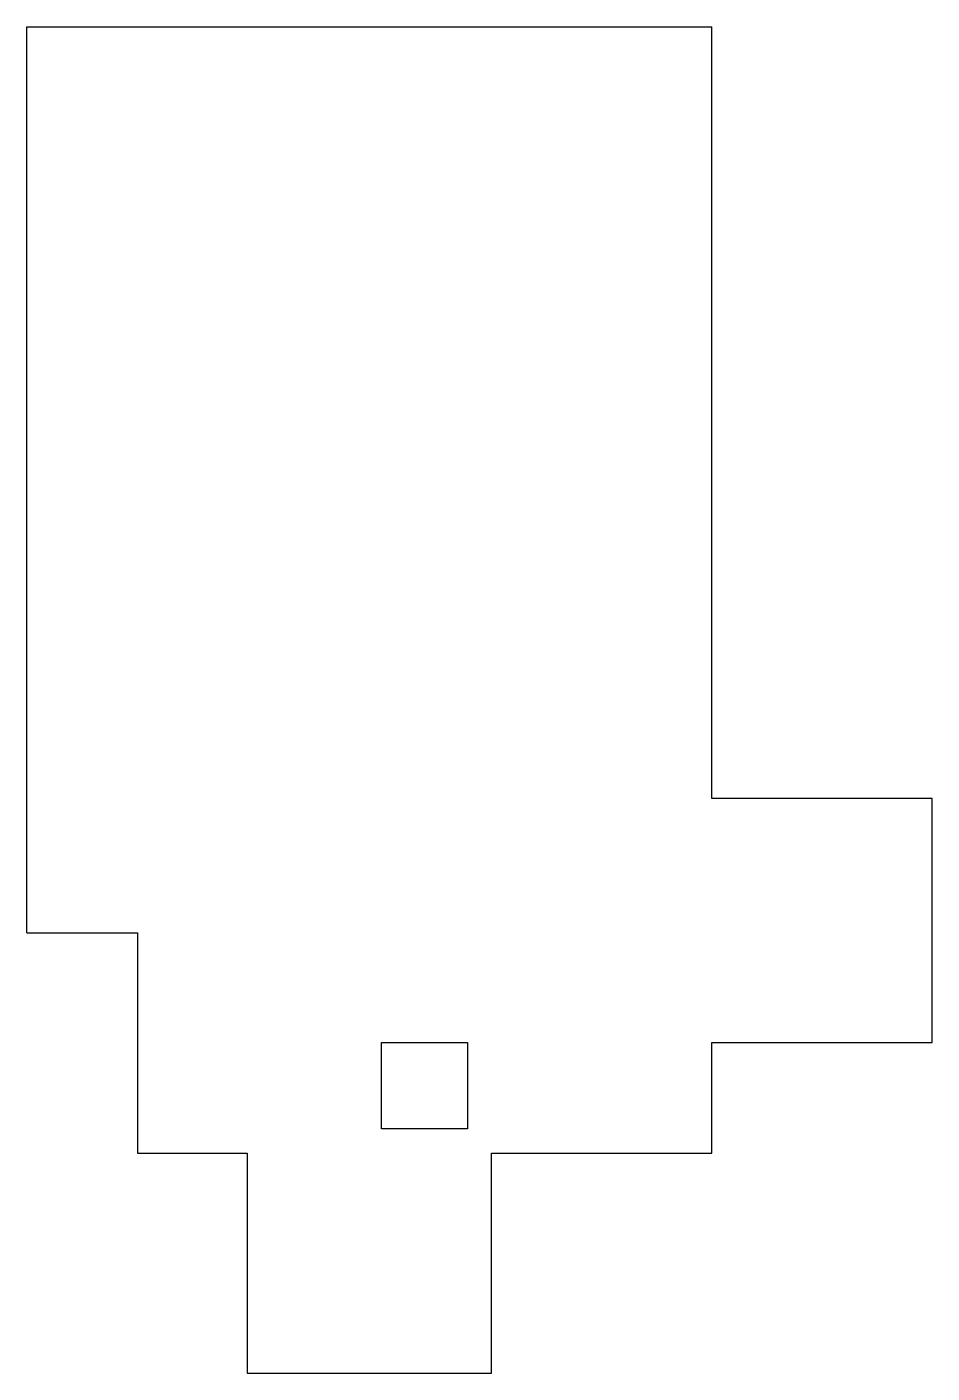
# Model space of a CAD drawing. Header units: millimetres. Extents: x 29 to 108, y -229 to -113.
import ezdxf

# ---------------------------------------------------------------- set-up
doc = ezdxf.new("R2010")
doc.units = ezdxf.units.MM

msp = doc.modelspace()

# ---------------------------------------------------------------- linework, layer by layer
for p, q in [((29.475, -191.525), (29.475, -113.475)), ((29.475, -113.475), (88.525, -113.475)), ((88.525, -179.95), (88.525, -113.475)), ((107.525, -179.95), (88.525, -179.95)), ((107.525, -201), (107.525, -179.95)), ((29.475, -191.525), (39, -191.525)), ((39, -191.525), (39, -210.525)), ((60.05, -208.425), (60.05, -201)), ((60.05, -201), (67.475, -201)), ((67.475, -201), (67.475, -208.425)), ((88.525, -210.525), (88.525, -201)), ((88.525, -201), (107.525, -201)), ((67.475, -208.425), (60.05, -208.425)), ((39, -210.525), (48.475, -210.525)), ((48.475, -210.525), (48.475, -229.475)), ((69.525, -210.525), (88.525, -210.525)), ((69.525, -229.475), (69.525, -210.525)), ((48.475, -229.475), (69.525, -229.475))]:
    msp.add_line(p, q)

doc.saveas('drawing.dxf')
